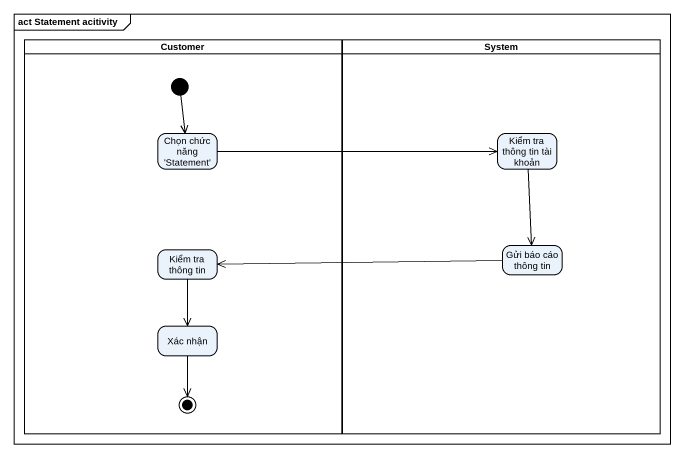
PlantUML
@startuml
mainframe act Statement acitivity
hide empty description
state Customer <<partition>> {
  state "Chọn chức năng 'Statement'" as Chọn_chức_năng_Statement
  state "Kiểm tra thông tin" as Kiểm_tra_thông_tin
  state "Xác nhận" as Xác_nhận
  [*] --> Chọn_chức_năng_Statement
  Xác_nhận --> [*]
}
state System <<partition>> {
  state "Kiểm tra thông tin tài khoản" as Kiểm_tra_thông_tin_tài_khoản
  state "Gửi báo cáo thông tin" as Gửi_báo_cáo_thông_tin
}
Chọn_chức_năng_Statement -right-> Kiểm_tra_thông_tin_tài_khoản
Kiểm_tra_thông_tin_tài_khoản --> Gửi_báo_cáo_thông_tin
Kiểm_tra_thông_tin --> Xác_nhận
Gửi_báo_cáo_thông_tin -left-> Kiểm_tra_thông_tin
@enduml
